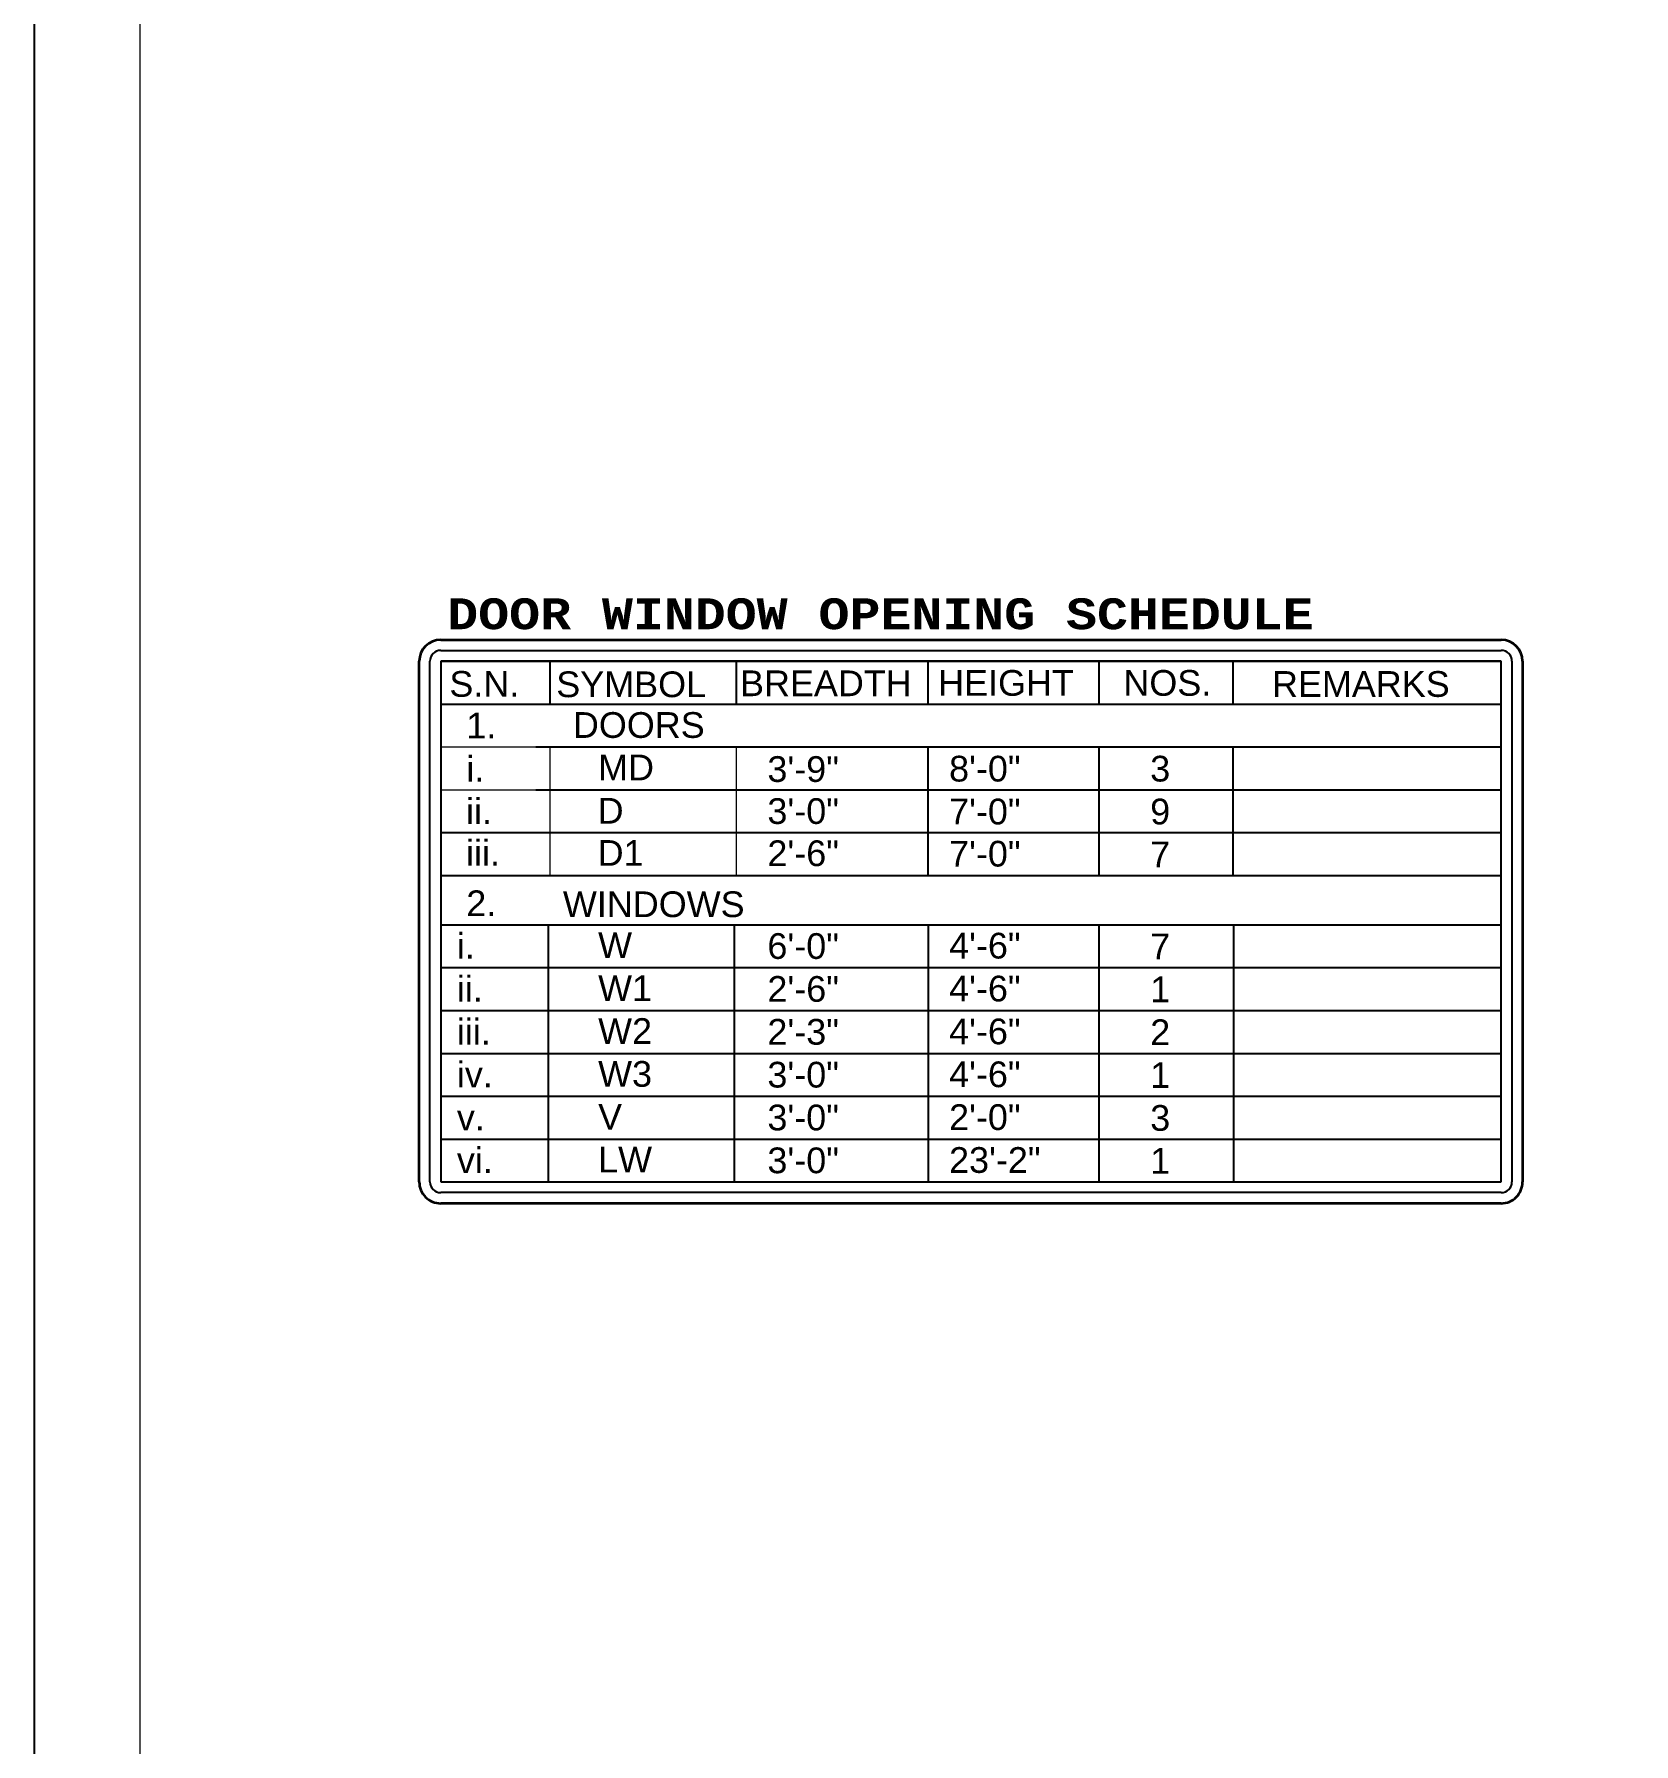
# Model space of a CAD drawing. Header units: inches. Extents: x -5587 to 4723, y -10407 to -7342.
# Drawn here: x -5587 to -4887, y -8838 to -8090 of the extents above; entities that cross this region are included whole.
import ezdxf

# ---------------------------------------------------------------- set-up
doc = ezdxf.new("R2010")
doc.units = ezdxf.units.IN
doc.header["$LTSCALE"] = 0.5
doc.header["$MEASUREMENT"] = 0
for name, color, linetype, lineweight in [('BOUNDARY', 210, 'Continuous', 35), ('ELE1', 3, 'Continuous', 9), ('TEXT', 220, 'Continuous', 9)]:
    doc.layers.add(name, color=color, linetype=linetype, lineweight=lineweight)
doc.styles.add('arial', font='arial.ttf')
doc.styles.add('COURIER', font='courbd.ttf')

msp = doc.modelspace()

# ---------------------------------------------------------------- linework, layer by layer
for p, q in [((-5413.75, -8592.03), (-5413.75, -8364.27)), ((-5409.06, -8359.58), (-4945.37, -8359.58)), ((-4945.37, -8364.27), (-5409.06, -8364.27)), ((-5409.06, -8364.27), (-5409.06, -8592.03)), ((-5409.06, -8364.27), (-4945.37, -8364.27)), ((-5409.06, -8364.27), (-5409.06, -8592.03)), ((-5361.34, -8364.27), (-5361.34, -8383.24)), ((-5279.8, -8364.27), (-5279.8, -8383.02)), ((-5196.12, -8364.27), (-5196.12, -8383.02)), ((-5121.09, -8383.02), (-5121.09, -8364.27)), ((-5062.52, -8383.02), (-5062.52, -8364.27)), ((-4945.37, -8592.03), (-4945.37, -8364.27)), ((-4945.37, -8460.79), (-4945.37, -8364.27)), ((-4940.68, -8364.27), (-4940.68, -8592.03)), ((-5409.06, -8383.02), (-4945.37, -8383.02)), ((-5367.41, -8401.77), (-4945.37, -8401.77)), ((-5196.12, -8401.77), (-5196.12, -8458.02)), ((-5121.09, -8458.02), (-5121.09, -8401.77)), ((-5062.52, -8458.02), (-5062.52, -8401.77)), ((-5367.41, -8420.52), (-4945.37, -8420.52)), ((-5409.06, -8439.27), (-4945.37, -8439.27)), ((-5409.06, -8458.02), (-4945.37, -8458.02)), ((-5409.06, -8479.53), (-4945.37, -8479.53)), ((-5409.06, -8479.54), (-4945.37, -8479.54)), ((-5361.92, -8573.29), (-5361.92, -8479.54)), ((-5280.56, -8573.29), (-5280.56, -8479.54)), ((-5195.75, -8573.29), (-5195.75, -8479.54)), ((-5121.09, -8573.29), (-5121.09, -8479.54)), ((-5062.2, -8573.29), (-5062.2, -8479.53)), ((-5409.06, -8498.29), (-4945.37, -8498.29)), ((-5361.92, -8592.03), (-5361.92, -8498.28)), ((-5280.56, -8592.03), (-5280.56, -8498.28)), ((-5195.75, -8592.03), (-5195.75, -8498.28)), ((-5121.09, -8592.03), (-5121.09, -8498.28)), ((-5062.2, -8592.03), (-5062.2, -8498.28)), ((-5409.06, -8517.04), (-4945.37, -8517.04)), ((-5409.06, -8535.79), (-4945.37, -8535.79)), ((-5409.06, -8554.54), (-4945.37, -8554.54)), ((-5409.06, -8573.28), (-4945.37, -8573.28)), ((-5409.06, -8592.03), (-4945.37, -8592.03)), ((-5409.06, -8592.03), (-4945.37, -8592.03)), ((-5409.06, -8592.03), (-4945.37, -8592.03)), ((-5409.06, -8592.03), (-4945.37, -8592.03)), ((-5409.06, -8592.03), (-4945.37, -8592.03)), ((-4945.37, -8596.72), (-5409.06, -8596.72))]:
    msp.add_line(p, q)
for centre, start, end in [((-5409.06, -8364.27), 90, 180), ((-4945.37, -8364.27), 0, 90), ((-5409.06, -8592.03), 180, 270), ((-4945.37, -8592.03), 270, 0)]:
    msp.add_arc(centre, 4.69, start, end)
at = {"layer": 'BOUNDARY'}
for p, q in [((-5409.06, -8354.9), (-4945.37, -8354.9)), ((-5418.44, -8592.03), (-5418.44, -8364.27)), ((-4935.99, -8364.27), (-4935.99, -8592.03)), ((-4945.37, -8601.41), (-5409.06, -8601.41))]:
    msp.add_line(p, q, dxfattribs=at)
for centre, start, end in [((-5409.06, -8364.27), 90, 180), ((-4945.37, -8364.27), 0, 90), ((-5409.06, -8592.03), 179.99824, 270), ((-4945.37, -8592.03), 270, 0.00176)]:
    msp.add_arc(centre, 9.37, start, end, dxfattribs=at)
at = {"layer": 'Defpoints'}
msp.add_lwpolyline([(-2409.19, -7342.34), (-5586.79, -7342.34), (-5586.79, -9590.31), (-2409.19, -9590.31)], close=True, dxfattribs=at)
at = {"layer": 'ELE1'}
msp.add_lwpolyline([(-5540.47, -7388.66), (-2455.51, -7388.66), (-2455.51, -9543.99), (-5540.47, -9543.99)], close=True, dxfattribs=at)
at = {"layer": 'TEXT'}
for p, q in [((-5409.06, -8401.77), (-5367.41, -8401.77)), ((-5361.34, -8401.77), (-5361.34, -8458.02)), ((-5279.8, -8401.77), (-5279.8, -8458.02)), ((-5409.06, -8420.52), (-5367.41, -8420.52)), ((-5409.06, -8439.27), (-5367.41, -8439.27))]:
    msp.add_line(p, q, dxfattribs=at)

# ---------------------------------------------------------------- texts
at = {"style": 'COURIER'}
msp.add_text('DOOR WINDOW OPENING SCHEDULE', height=13.5, dxfattribs=at).set_placement((-5406.19, -8350.29))
at = {"layer": 'TEXT', "style": 'arial'}
for s, p in [('S.N.', (-5405.25, -8379.84)), ('SYMBOL', (-5358.52, -8380.01)), ('BREADTH', (-5278.17, -8379.58)), ('HEIGHT', (-5191.54, -8379.4)), ('NOS.', (-5110.54, -8379.4)), ('REMARKS', (-5045.58, -8379.88)), ('1.', (-5397.86, -8398.02)), ('DOORS', (-5351.25, -8397.82)), ('i.', (-5397.86, -8417.03)), ('MD', (-5340.22, -8416.39)), ('3\'-9"', (-5266.2, -8417.08)), ('8\'-0"', (-5186.76, -8416.91)), ('3', (-5098.82, -8416.91)), ('ii.', (-5397.96, -8435.52)), ('D', (-5340.43, -8435.33)), ('3\'-0"', (-5266.2, -8435.46)), ('7\'-0"', (-5186.76, -8435.66)), ('9', (-5098.82, -8435.66)), ('iii.', (-5397.96, -8453.68)), ('D1', (-5340.43, -8453.77)), ('2\'-6"', (-5266.2, -8453.9)), ('7\'-0"', (-5186.76, -8454.1)), ('7', (-5098.82, -8454.41)), ('2.', (-5397.86, -8475.79)), ('WINDOWS', (-5355.61, -8476.2)), ('i.', (-5401.97, -8494.45)), ('W', (-5340.22, -8494.16)), ('6\'-0"', (-5266.2, -8494.49)), ('4\'-6"', (-5186.76, -8494.32)), ('7', (-5098.82, -8494.67)), ('ii.', (-5401.97, -8513.2)), ('W1', (-5340.22, -8512.92)), ('2\'-6"', (-5266.2, -8513.25)), ('4\'-6"', (-5186.76, -8513.08)), ('1', (-5098.82, -8513.43)), ('iii.', (-5401.97, -8531.95)), ('W2', (-5340.22, -8531.67)), ('2\'-3"', (-5266.2, -8532)), ('4\'-6"', (-5186.76, -8531.83)), ('2', (-5098.82, -8532.18)), ('iv.', (-5401.97, -8550.69)), ('W3', (-5340.22, -8550.41)), ('3\'-0"', (-5266.2, -8550.75)), ('4\'-6"', (-5186.76, -8550.58)), ('1', (-5098.82, -8550.93)), ('v.', (-5401.97, -8569.44)), ('V', (-5340.22, -8569.14)), ('3\'-0"', (-5266.2, -8569.48)), ('2\'-0"', (-5186.76, -8569.32)), ('3', (-5098.82, -8569.67)), ('vi.', (-5401.97, -8588.19)), ('LW', (-5340.22, -8587.89)), ('3\'-0"', (-5266.2, -8588.22)), ('23\'-2"', (-5186.76, -8588.07)), ('1', (-5098.82, -8588.42))]:
    msp.add_text(s, height=11.25, dxfattribs=at).set_placement(p)

doc.saveas('drawing.dxf')
